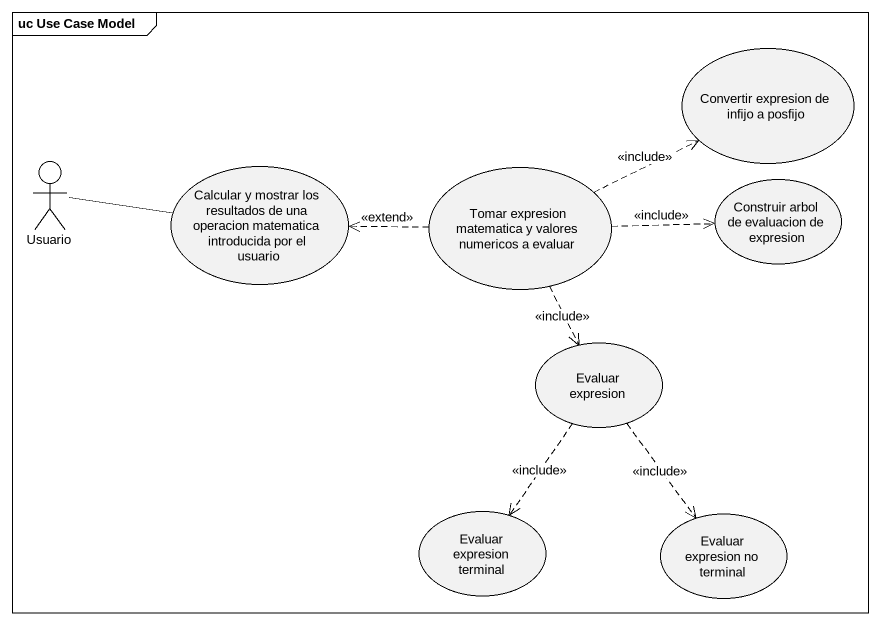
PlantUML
@startuml
mainframe uc Use Case Model
usecase "Convertir expresion de infijo a posfijo" as Convertir_expresion_de
actor Usuario
usecase "Calcular y mostrar los resultados de una operacion matematica introducida por el usuario" as Calcular_y_mostrar_los
usecase "Tomar expresion matematica y valores numericos a evaluar" as Tomar_expresion_matematica
usecase "Construir arbol de evaluacion de expresion" as Construir_arbol_de
usecase "Evaluar expresion" as Evaluar_expresion
usecase "Evaluar expresion terminal" as Evaluar_expresion_terminal
usecase "Evaluar expresion no terminal" as Evaluar_expresion_no
Usuario -right- Calcular_y_mostrar_los
Tomar_expresion_matematica .right.> Convertir_expresion_de : <<include>>
Tomar_expresion_matematica .left.> Calcular_y_mostrar_los : <<extend>>
Tomar_expresion_matematica .right.> Construir_arbol_de : <<include>>
Tomar_expresion_matematica ..> Evaluar_expresion : <<include>>
Evaluar_expresion ..> Evaluar_expresion_terminal : <<include>>
Evaluar_expresion ..> Evaluar_expresion_no : <<include>>
@enduml
